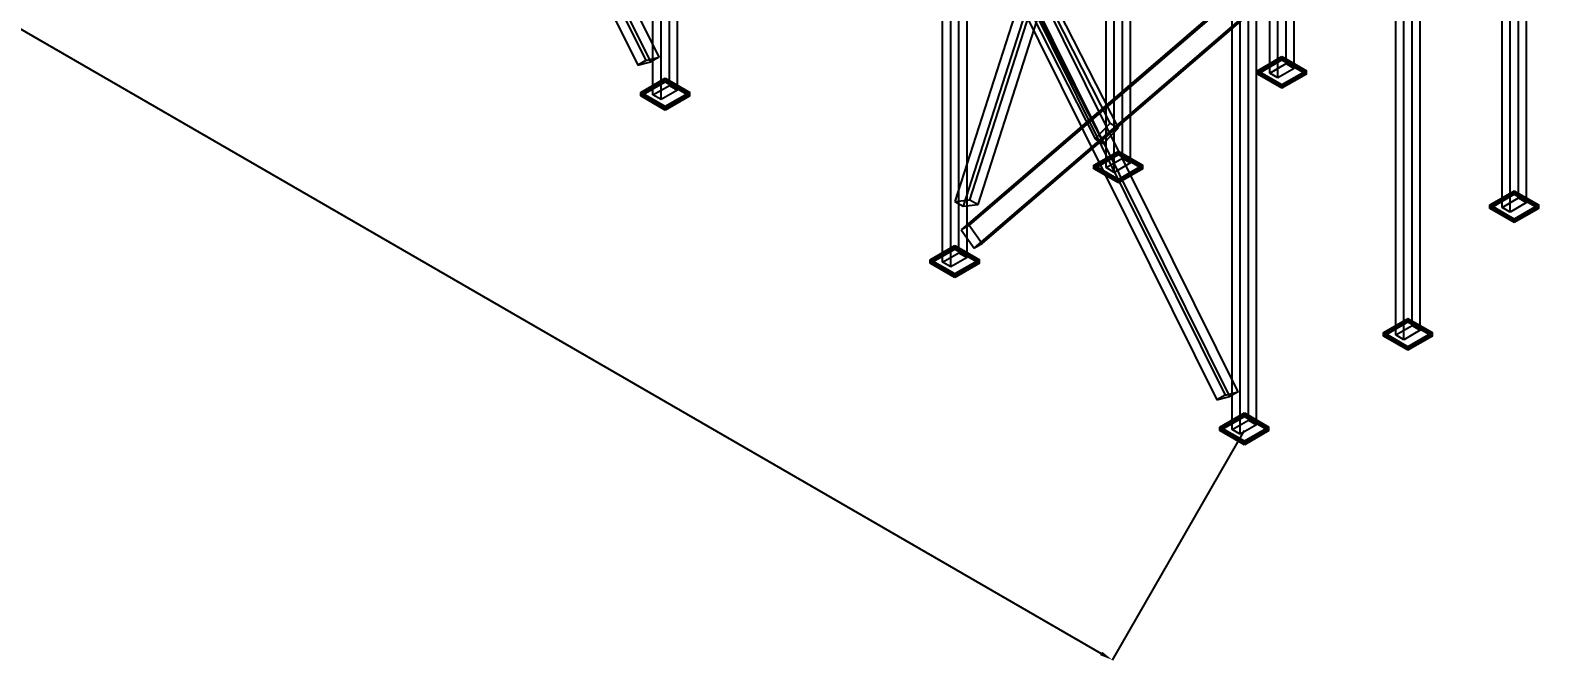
# Model space of a CAD drawing. Header units: millimetres. Extents: x -5230 to 17056, y -12562 to 3959.
# Drawn here: x 4571 to 12557, y -12562 to -9233 of the extents above; entities that cross this region are included whole.
import ezdxf

# ---------------------------------------------------------------- set-up
doc = ezdxf.new("R2010")
doc.units = ezdxf.units.MM
for name, color, linetype, true_color in [('baseplate', 7, 'Continuous', 0x555555), ('bracing', 7, 'Continuous', 0x111111), ('dim', 7, 'Continuous', 0x222222), ('kolom', 7, 'Continuous', 0x111111)]:
    doc.layers.add(name, color=color, linetype=linetype, true_color=true_color)
doc.dimstyles.get("Standard").update_dxf_attribs({"dimtxt": 2.5, "dimasz": 2.5, "dimexe": 1.25, "dimexo": 0.625, "dimtad": 1, "dimcen": 2.5, "dimazin": 3, "dimtfac": 1, "dimtmove": 0, "dimatfit": 3})

msp = doc.modelspace()

# ---------------------------------------------------------------- linework, layer by layer
at = {"layer": 'baseplate'}
for p, q in [((11067.49732, -9447.02), (11197.4233, -9372.005)), ((11067.49732, -9455.02), (11197.4233, -9380.005)), ((11067.49732, -9465.02), (11197.4233, -9390.005)), ((11197.4233, -9372.005), (11327.34062, -9447.015)), ((11197.4233, -9380.005), (11197.4233, -9372.005)), ((11197.4233, -9380.005), (11327.34062, -9455.015)), ((11197.4233, -9390.005), (11197.4233, -9380.005)), ((11197.4233, -9390.005), (11327.34062, -9465.015)), ((7802.66866, -9562.015), (7932.58598, -9487.005)), ((7802.66866, -9570.015), (7932.58598, -9495.005)), ((7932.58598, -9487.005), (8062.5033, -9562.015)), ((7932.58598, -9495.005), (7932.58598, -9487.005)), ((7932.58598, -9495.005), (8062.5033, -9570.015)), ((7932.58598, -9505.005), (7932.58598, -9495.005)), ((11197.41464, -9522.03), (11067.49732, -9447.02)), ((11067.49732, -9455.02), (11067.49732, -9447.02)), ((11197.41464, -9530.03), (11067.49732, -9455.02)), ((11067.49732, -9465.02), (11067.49732, -9455.02)), ((11197.41464, -9540.03), (11067.49732, -9465.02)), ((11327.34062, -9447.015), (11197.41464, -9522.03)), ((11327.34062, -9455.015), (11197.41464, -9530.03)), ((11327.34062, -9465.015), (11197.41464, -9540.03)), ((11327.34062, -9455.015), (11327.34062, -9447.015)), ((11327.34062, -9465.015), (11327.34062, -9455.015)), ((7802.66866, -9580.015), (7932.58598, -9505.005)), ((7932.58598, -9637.025), (7802.66866, -9562.015)), ((7802.66866, -9570.015), (7802.66866, -9562.015)), ((7932.58598, -9645.025), (7802.66866, -9570.015)), ((7802.66866, -9580.015), (7802.66866, -9570.015)), ((7932.58598, -9655.025), (7802.66866, -9580.015)), ((7932.58598, -9505.005), (8062.5033, -9580.015)), ((8062.5033, -9562.015), (7932.58598, -9637.025)), ((8062.5033, -9570.015), (7932.58598, -9645.025)), ((8062.5033, -9580.015), (7932.58598, -9655.025)), ((8062.5033, -9570.015), (8062.5033, -9562.015)), ((8062.5033, -9580.015), (8062.5033, -9570.015)), ((11197.41464, -9530.03), (11197.41464, -9522.03)), ((11197.41464, -9540.03), (11197.41464, -9530.03)), ((7932.58598, -9645.025), (7932.58598, -9637.025)), ((7932.58598, -9655.025), (7932.58598, -9645.025)), ((10201.48, -9947.03), (10331.40598, -9872.015)), ((10201.48, -9955.03), (10331.40598, -9880.015)), ((10201.48, -9965.03), (10331.40598, -9890.015)), ((10331.40598, -9872.015), (10461.3233, -9947.025)), ((10331.40598, -9880.015), (10331.40598, -9872.015)), ((10331.40598, -9880.015), (10461.3233, -9955.025)), ((10331.40598, -9890.015), (10331.40598, -9880.015)), ((10331.40598, -9890.015), (10461.3233, -9965.025)), ((10331.39732, -10022.04), (10201.48, -9947.03)), ((10201.48, -9955.03), (10201.48, -9947.03)), ((10331.39732, -10030.04), (10201.48, -9955.03)), ((10201.48, -9965.03), (10201.48, -9955.03)), ((10331.39732, -10040.04), (10201.48, -9965.03)), ((10461.3233, -9947.025), (10331.39732, -10022.04)), ((10461.3233, -9955.025), (10331.39732, -10030.04)), ((10461.3233, -9965.025), (10331.39732, -10040.04)), ((10461.3233, -9955.025), (10461.3233, -9947.025)), ((10461.3233, -9965.025), (10461.3233, -9955.025)), ((10331.39732, -10030.04), (10331.39732, -10022.04)), ((10331.39732, -10040.04), (10331.39732, -10030.04)), ((12297.23464, -10157.05), (12427.13464, -10082.05)), ((12297.23464, -10165.05), (12427.13464, -10090.05)), ((12297.23464, -10175.05), (12427.13464, -10100.05)), ((12427.13464, -10082.05), (12557.03464, -10157.05)), ((12427.13464, -10090.05), (12427.13464, -10082.05)), ((12427.13464, -10090.05), (12557.03464, -10165.05)), ((12427.13464, -10100.05), (12427.13464, -10090.05)), ((12427.13464, -10100.05), (12557.03464, -10175.05)), ((12427.13464, -10232.05), (12297.23464, -10157.05)), ((12297.23464, -10165.05), (12297.23464, -10157.05)), ((12427.13464, -10240.05), (12297.23464, -10165.05)), ((12297.23464, -10175.05), (12297.23464, -10165.05)), ((12427.13464, -10250.05), (12297.23464, -10175.05)), ((12557.03464, -10157.05), (12427.13464, -10232.05)), ((12557.03464, -10165.05), (12427.13464, -10240.05)), ((12557.03464, -10175.05), (12427.13464, -10250.05)), ((12557.03464, -10165.05), (12557.03464, -10157.05)), ((12557.03464, -10175.05), (12557.03464, -10165.05)), ((12427.13464, -10240.05), (12427.13464, -10232.05)), ((12427.13464, -10250.05), (12427.13464, -10240.05)), ((9335.49732, -10447.02), (9465.41464, -10372.01)), ((9335.49732, -10455.02), (9465.41464, -10380.01)), ((9465.41464, -10372.01), (9595.33196, -10447.02)), ((9465.41464, -10380.01), (9465.41464, -10372.01)), ((9465.41464, -10380.01), (9595.33196, -10455.02)), ((9465.41464, -10390.01), (9465.41464, -10380.01)), ((9335.49732, -10465.02), (9465.41464, -10390.01)), ((9465.41464, -10522.03), (9335.49732, -10447.02)), ((9335.49732, -10455.02), (9335.49732, -10447.02)), ((9465.41464, -10530.03), (9335.49732, -10455.02)), ((9335.49732, -10465.02), (9335.49732, -10455.02)), ((9465.41464, -10390.01), (9595.33196, -10465.02)), ((9595.33196, -10447.02), (9465.41464, -10522.03)), ((9595.33196, -10455.02), (9465.41464, -10530.03)), ((9595.33196, -10455.02), (9595.33196, -10447.02)), ((9595.33196, -10465.02), (9595.33196, -10455.02)), ((9465.41464, -10540.03), (9335.49732, -10465.02)), ((9595.33196, -10465.02), (9465.41464, -10540.03)), ((9465.41464, -10530.03), (9465.41464, -10522.03)), ((9465.41464, -10540.03), (9465.41464, -10530.03)), ((11734.3, -10832.03), (11864.22598, -10757.015)), ((11734.3, -10840.03), (11864.22598, -10765.015)), ((11734.3, -10850.03), (11864.22598, -10775.015)), ((11864.22598, -10757.015), (11994.1433, -10832.025)), ((11864.22598, -10765.015), (11864.22598, -10757.015)), ((11864.22598, -10765.015), (11994.1433, -10840.025)), ((11864.22598, -10775.015), (11864.22598, -10765.015)), ((11864.22598, -10775.015), (11994.1433, -10850.025)), ((11864.21732, -10907.04), (11734.3, -10832.03)), ((11734.3, -10840.03), (11734.3, -10832.03)), ((11864.21732, -10915.04), (11734.3, -10840.03)), ((11734.3, -10850.03), (11734.3, -10840.03)), ((11864.21732, -10925.04), (11734.3, -10850.03)), ((11994.1433, -10832.025), (11864.21732, -10907.04)), ((11994.1433, -10840.025), (11864.21732, -10915.04)), ((11994.1433, -10850.025), (11864.21732, -10925.04)), ((11994.1433, -10840.025), (11994.1433, -10832.025)), ((11994.1433, -10850.025), (11994.1433, -10840.025)), ((11864.21732, -10915.04), (11864.21732, -10907.04)), ((11864.21732, -10925.04), (11864.21732, -10915.04)), ((10868.31732, -11332.02), (10998.23464, -11257.01)), ((10998.23464, -11257.01), (11128.15196, -11332.02)), ((10998.23464, -11265.01), (10998.23464, -11257.01)), ((10868.31732, -11340.02), (10998.23464, -11265.01)), ((10868.31732, -11350.02), (10998.23464, -11275.01)), ((10998.23464, -11407.03), (10868.31732, -11332.02)), ((10868.31732, -11340.02), (10868.31732, -11332.02)), ((10998.23464, -11415.03), (10868.31732, -11340.02)), ((10868.31732, -11350.02), (10868.31732, -11340.02)), ((10998.23464, -11265.01), (11128.15196, -11340.02)), ((10998.23464, -11275.01), (10998.23464, -11265.01)), ((10998.23464, -11275.01), (11128.15196, -11350.02)), ((11128.15196, -11332.02), (10998.23464, -11407.03)), ((11128.15196, -11340.02), (10998.23464, -11415.03)), ((11128.15196, -11340.02), (11128.15196, -11332.02)), ((11128.15196, -11350.02), (11128.15196, -11340.02)), ((10998.23464, -11425.03), (10868.31732, -11350.02)), ((11128.15196, -11350.02), (10998.23464, -11425.03)), ((10998.23464, -11415.03), (10998.23464, -11407.03)), ((10998.23464, -11425.03), (10998.23464, -11415.03))]:
    msp.add_line(p, q, dxfattribs=at)
at = {"layer": 'bracing'}
for p, q in [((7899.53076, -9374.86), (6492.72242, -6543.435)), ((6380.44552, -6585.65), (7787.25386, -9418.015)), ((6423.74552, -6560.65), (7830.55386, -9393.015)), ((7856.23076, -9399.86), (6449.42242, -6568.435)), ((10156.39604, -7984.7), (9465.57918, -10138.435)), ((9545.17324, -10129.66), (10235.9901, -7975.925)), ((10199.69604, -8009.7), (9508.87918, -10163.435)), ((9588.47324, -10154.66), (10279.2901, -8000.925)), ((9446.09418, -8355.545), (10852.91984, -11187.91)), ((9489.39418, -8330.545), (10896.21984, -11162.91)), ((10921.89674, -11169.745), (9515.07108, -8338.33)), ((10965.19674, -11144.745), (9558.37108, -8313.33)), ((10288.05402, -9723.995), (9597.23716, -8367.97)), ((9517.6431, -8451.115), (10208.45996, -9807.13)), ((10331.35402, -9748.995), (9640.53716, -8392.97)), ((9560.9431, -8476.115), (10251.75996, -9832.13)), ((10905.00974, -9081.215), (9498.18408, -10288.12)), ((10948.30974, -9056.215), (9541.48408, -10263.12)), ((9567.16964, -10385.96), (10973.9953, -9178.075)), ((9610.46964, -10360.96), (11017.2953, -9153.075)), ((7830.55386, -9393.015), (7787.25386, -9418.015)), ((7787.25386, -9418.015), (7856.23076, -9399.86)), ((7830.55386, -9393.015), (7899.53076, -9374.86)), ((7899.53076, -9374.86), (7856.23076, -9399.86)), ((10208.45996, -9807.13), (10288.05402, -9723.995)), ((10288.05402, -9723.995), (10331.35402, -9748.995)), ((10208.45996, -9807.13), (10251.75996, -9832.13)), ((10251.75996, -9832.13), (10331.35402, -9748.995)), ((9465.57918, -10138.435), (9545.17324, -10129.66)), ((9465.57918, -10138.435), (9508.87918, -10163.435)), ((9545.17324, -10129.66), (9588.47324, -10154.66)), ((9508.87918, -10163.435), (9588.47324, -10154.66)), ((9541.48408, -10263.12), (9498.18408, -10288.12)), ((9498.18408, -10288.12), (9567.16964, -10385.96)), ((9541.48408, -10263.12), (9610.46964, -10360.96)), ((9610.46964, -10360.96), (9567.16964, -10385.96)), ((10896.21984, -11162.91), (10852.91984, -11187.91)), ((10852.91984, -11187.91), (10921.89674, -11169.745)), ((10896.21984, -11162.91), (10965.19674, -11144.745)), ((10965.19674, -11144.745), (10921.89674, -11169.745))]:
    msp.add_line(p, q, dxfattribs=at)
at = {"layer": 'kolom'}
for p, q in [((7867.61, -9574.5), (7867.61, -7092.51)), ((7954.21, -9524.5), (7954.21, -7042.51)), ((7997.51, -9549.5), (7997.51, -7067.51)), ((7910.91, -9599.5), (7910.91, -7117.51)), ((10266.43, -9959.51), (10266.43, -7477.52)), ((10309.73, -9984.51), (10309.73, -7502.52)), ((10353.03, -9909.51), (10353.03, -7427.52)), ((10396.33, -9934.51), (10396.33, -7452.52)), ((11132.43866, -9459.505), (11132.43866, -7477.515)), ((11175.73866, -9484.505), (11175.73866, -7502.515)), ((11219.03866, -9409.505), (11219.03866, -7427.515)), ((11262.33866, -9434.505), (11262.33866, -7452.515)), ((9400.43866, -10459.505), (9400.43866, -7977.515)), ((9487.03866, -10409.505), (9487.03866, -7927.515)), ((9530.33866, -10434.505), (9530.33866, -7952.515)), ((9443.73866, -10484.505), (9443.73866, -8002.515)), ((12448.81062, -10119.535), (12448.81062, -8137.545)), ((12362.21062, -10169.535), (12362.21062, -8187.545)), ((12405.51062, -10194.535), (12405.51062, -8212.545)), ((12492.11062, -10144.535), (12492.11062, -8162.545)), ((11799.25, -10844.51), (11799.25, -8362.52)), ((11885.85, -10794.51), (11885.85, -8312.52)), ((11929.15, -10819.51), (11929.15, -8337.52)), ((11842.55, -10869.51), (11842.55, -8387.52)), ((10933.25866, -11344.505), (10933.25866, -8862.515)), ((11019.85866, -11294.505), (11019.85866, -8812.515)), ((11063.15866, -11319.505), (11063.15866, -8837.515)), ((10976.55866, -11369.505), (10976.55866, -8887.515)), ((11132.43866, -9459.505), (11219.03866, -9409.505)), ((11219.03866, -9409.505), (11262.33866, -9434.505)), ((11175.73866, -9484.505), (11132.43866, -9459.505)), ((11262.33866, -9434.505), (11175.73866, -9484.505)), ((7867.61, -9574.5), (7954.21, -9524.5)), ((7910.91, -9599.5), (7867.61, -9574.5)), ((7997.51, -9549.5), (7910.91, -9599.5)), ((7954.21, -9524.5), (7997.51, -9549.5)), ((10266.43, -9959.51), (10353.03, -9909.51)), ((10309.73, -9984.51), (10266.43, -9959.51)), ((10396.33, -9934.51), (10309.73, -9984.51)), ((10353.03, -9909.51), (10396.33, -9934.51)), ((12362.21062, -10169.535), (12448.81062, -10119.535)), ((12448.81062, -10119.535), (12492.11062, -10144.535)), ((12405.51062, -10194.535), (12362.21062, -10169.535)), ((12492.11062, -10144.535), (12405.51062, -10194.535)), ((9400.43866, -10459.505), (9487.03866, -10409.505)), ((9443.73866, -10484.505), (9400.43866, -10459.505)), ((9530.33866, -10434.505), (9443.73866, -10484.505)), ((9487.03866, -10409.505), (9530.33866, -10434.505)), ((11799.25, -10844.51), (11885.85, -10794.51)), ((11842.55, -10869.51), (11799.25, -10844.51)), ((11929.15, -10819.51), (11842.55, -10869.51)), ((11885.85, -10794.51), (11929.15, -10819.51)), ((10933.25866, -11344.505), (11019.85866, -11294.505)), ((11063.15866, -11319.505), (10976.55866, -11369.505)), ((11019.85866, -11294.505), (11063.15866, -11319.505)), ((10976.55866, -11369.505), (10933.25866, -11344.505))]:
    msp.add_line(p, q, dxfattribs=at)

# ---------------------------------------------------------------- dimensions: what is measured, and where the dimension line sits
at = {"layer": 'dim'}
msp.add_linear_dim(base=(-5030.0154, -3712.42667), p1=(-4330, -2500), p2=(10998.2, -11350), angle=329.999272219, text='17700 / X', dimstyle='Standard', override={"dimtxt": 190, "dimasz": 66.5, "dimtad": 1}, dxfattribs=at).render()

doc.saveas('drawing.dxf')
